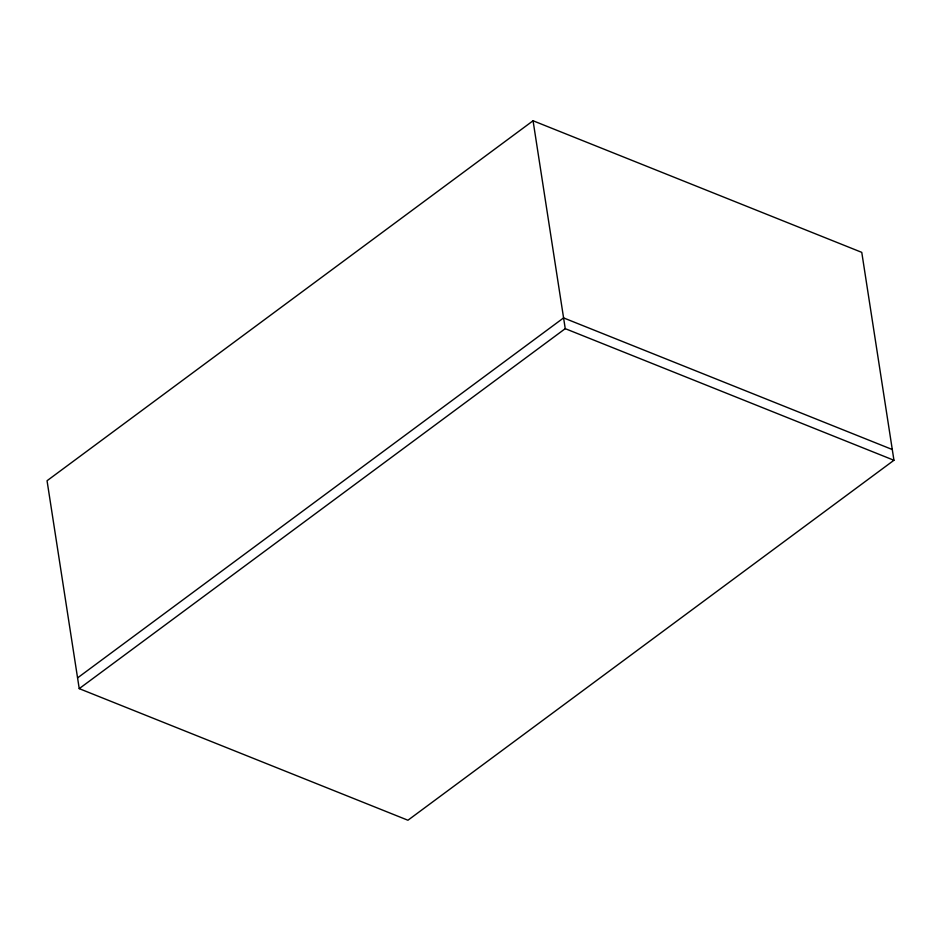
<?xml version="1.0" encoding="UTF-8"?>
<svg xmlns="http://www.w3.org/2000/svg" width="941" height="941" viewBox="0 0 941 941"><rect width="100%" height="100%" fill="white"/><g stroke="black" fill="none" stroke-linecap="round" stroke-linejoin="round"><path stroke-width="1.41" d="M533.065 120.766L47.05 480.733L79.232 688.636L407.935 820.234L893.95 460.267L861.768 252.364L533.065 120.766L565.247 328.656L893.95 460.267M77.574 677.885L563.588 317.905L892.28 449.516M79.232 688.636L565.247 328.656"/></g></svg>
